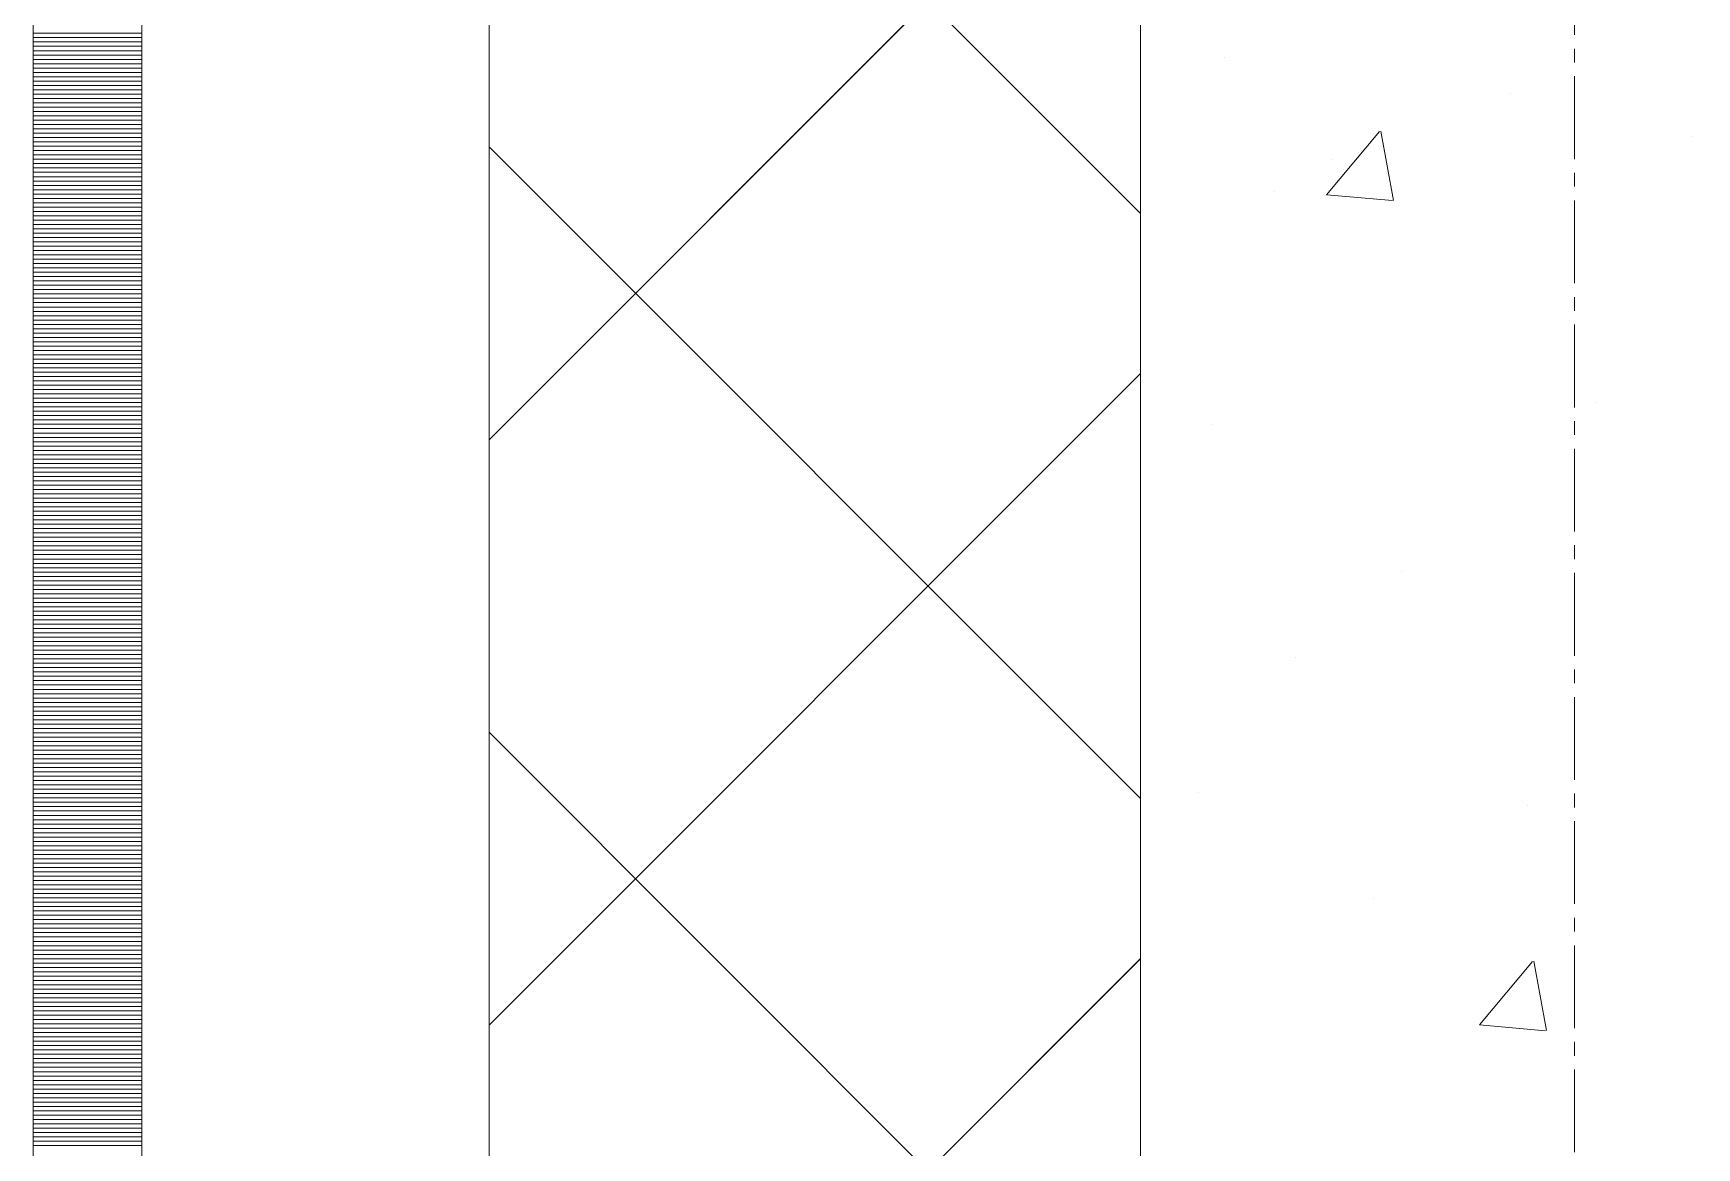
# Model space of a CAD drawing. Header units: millimetres. Extents: x 470010 to 1231400, y -134005 to 421770.
# Drawn here: x 672518.6 to 672901.7, y -27299 to -27042.5 of the extents above; entities that cross this region are included whole.
import ezdxf
from ezdxf.enums import TextEntityAlignment as Align

# ---------------------------------------------------------------- set-up
doc = ezdxf.new("R2010")
doc.units = ezdxf.units.MM
doc.linetypes.add('CENTER2', pattern=[28.575, 19.05, -3.175, 3.175, -3.175])
doc.linetypes.add('DASHED', pattern=[19.05, 12.7, -6.35])
doc.layers.get('Defpoints').update_dxf_attribs({"color": 140})
doc.layers.add('АР_Делит', color=120, linetype='Continuous', lineweight=0, plot=False)
for name, color, linetype, lineweight in [('АР_Стены ПЕНОблок', 52, 'Continuous', 20), ('АР_Тонкая', 254, 'Continuous', 5), ('АР_Утеплитель', 31, 'Continuous', 0), ('АР_Штриховка', 8, 'Continuous', 0)]:
    doc.layers.add(name, color=color, linetype=linetype, lineweight=lineweight)
doc.layers.add('РД_Оси_100', color=7, linetype='Continuous', lineweight=0, true_color=0x525252)
doc.styles.add('style1', font='ARIALN.TTF')

# ---------------------------------------------------------------- blocks, each defined once
blk = doc.blocks.new('СОШ_2200_АР_ОСИ_М100_28.05.24')
at = {"layer": 'АР_Делит', "color": 251, "linetype": 'DASHED', "true_color": 0x636466}
blk.add_lwpolyline([(114955, 135155), (114955, -355), (93595.036, -355), (93595.036, 13855), (94145, 13855), (94145, 68320), (66055, 68320), (66055, 13857.73), (83455, 13857.73), (83455, -355), (45245, -355), (45245, 13145), (44695, 13145), (44695, 26755), (45245, 26755), (45245, 68320), (20455, 68320), (20455, 26755), (27955, 26755), (27955, 13145), (-355, 13145), (-355, 100855)], dxfattribs=at)
at = {"layer": 'РД_Оси_100', "color": 251, "linetype": 'CENTER2', "true_color": 0x636466}
blk.add_line((0, -6155), (0, 139938.679), dxfattribs=at)
blk = doc.blocks.new('A$C9108343f')
at = {"layer": 'АР_Стены ПЕНОблок', "color": 18, "linetype": 'Continuous', "lineweight": 20, "true_color": 0x000000}
blk.add_line((7054.96, 97555), (7054.96, 21355), dxfattribs=at)
at = {"layer": 'АР_Тонкая', "color": 18, "linetype": 'Continuous', "lineweight": 5, "true_color": 0x000000}
for p, q in [((6799.96, 97555), (6799.96, 21355)), ((6824.96, 97555), (6824.96, 21355)), ((6824.96, 21355), (6824.96, 97555)), ((6904.96, 21355), (6904.96, 97555))]:
    blk.add_line(p, q, dxfattribs=at)
at = {"layer": 'АР_Утеплитель', "color": 18, "linetype": 'Continuous', "lineweight": 0, "true_color": 0x000000}
for p, q in [((6904.96, 97555), (6904.96, 21355)), ((7054.96, 21355), (7054.96, 97555))]:
    blk.add_line(p, q, dxfattribs=at)
at = {"layer": 'АР_Штриховка', "color": 18, "linetype": 'Continuous', "lineweight": 0, "true_color": 0x000000}
for p, q in [((7054.96, 73282.31), (6904.96, 73432.31)), ((6904.96, 73230.17), (7054.96, 73380.17)), ((6799.96, 73323.75), (6824.96, 73323.75)), ((6799.96, 73322.75), (6824.96, 73322.75)), ((6799.96, 73321.75), (6824.96, 73321.75)), ((6799.96, 73320.75), (6824.96, 73320.75)), ((6799.96, 73319.75), (6824.96, 73319.75)), ((6799.96, 73318.75), (6824.96, 73318.75)), ((6799.96, 73317.75), (6824.96, 73317.75)), ((7074.42, 73318.2), (7074.42, 73318.2)), ((6799.96, 73316.75), (6824.96, 73316.75)), ((6799.96, 73315.75), (6824.96, 73315.75)), ((6799.96, 73314.75), (6824.96, 73314.75)), ((6799.96, 73313.75), (6824.96, 73313.75)), ((6799.96, 73312.75), (6824.96, 73312.75)), ((6799.96, 73311.75), (6824.96, 73311.75)), ((6799.96, 73310.75), (6824.96, 73310.75)), ((6799.96, 73309.75), (6824.96, 73309.75)), ((6799.96, 73308.75), (6824.96, 73308.75)), ((6799.96, 73307.75), (6824.96, 73307.75)), ((6799.96, 73306.75), (6824.96, 73306.75)), ((7140.15, 73309.98), (7140.15, 73309.98)), ((6799.96, 73305.75), (6824.96, 73305.75)), ((6799.96, 73304.75), (6824.96, 73304.75)), ((6799.96, 73303.75), (6824.96, 73303.75)), ((6799.96, 73302.75), (6824.96, 73302.75)), ((6799.96, 73301.75), (6824.96, 73301.75)), ((6799.96, 73300.75), (6824.96, 73300.75)), ((6799.96, 73299.75), (6824.96, 73299.75)), ((6799.96, 73298.75), (6824.96, 73298.75)), ((7097.83, 73286.57), (7110.08, 73301.17)), ((7113.26, 73285.29), (7110.33, 73301.21)), ((7181.95, 73300), (7181.95, 73300)), ((6799.96, 73297.75), (6824.96, 73297.75)), ((6799.96, 73296.75), (6824.96, 73296.75)), ((6799.96, 73295.75), (6824.96, 73295.75)), ((6799.96, 73294.75), (6824.96, 73294.75)), ((7054.96, 73147.61), (6904.96, 73297.61)), ((6799.96, 73293.75), (6824.96, 73293.75)), ((6799.96, 73292.75), (6824.96, 73292.75)), ((6799.96, 73291.75), (6824.96, 73291.75)), ((7098.92, 73294.61), (7098.92, 73294.61)), ((6799.96, 73290.75), (6824.96, 73290.75)), ((6799.96, 73289.75), (6824.96, 73289.75)), ((6799.96, 73288.75), (6824.96, 73288.75)), ((6799.96, 73287.75), (6824.96, 73287.75)), ((7085.75, 73287.34), (7085.75, 73287.34)), ((6799.96, 73286.75), (6824.96, 73286.75)), ((6799.96, 73285.75), (6824.96, 73285.75)), ((6799.96, 73284.75), (6824.96, 73284.75)), ((6799.96, 73283.75), (6824.96, 73283.75)), ((7097.83, 73286.57), (7113.01, 73285.24)), ((6799.96, 73282.75), (6824.96, 73282.75)), ((6799.96, 73281.75), (6824.96, 73281.75)), ((6799.96, 73280.75), (6824.96, 73280.75)), ((6799.96, 73279.75), (6824.96, 73279.75)), ((6799.96, 73278.75), (6824.96, 73278.75)), ((6799.96, 73277.75), (6824.96, 73277.75)), ((6799.96, 73276.75), (6824.96, 73276.75)), ((6799.96, 73275.75), (6824.96, 73275.75)), ((6799.96, 73274.75), (6824.96, 73274.75)), ((6799.96, 73273.75), (6824.96, 73273.75)), ((6799.96, 73272.75), (6824.96, 73272.75)), ((6799.96, 73271.75), (6824.96, 73271.75)), ((6799.96, 73270.75), (6824.96, 73270.75)), ((6799.96, 73269.75), (6824.96, 73269.75)), ((6799.96, 73268.75), (6824.96, 73268.75)), ((6799.96, 73267.75), (6824.96, 73267.75)), ((6799.96, 73266.75), (6824.96, 73266.75)), ((6799.96, 73265.75), (6824.96, 73265.75)), ((6799.96, 73264.75), (6824.96, 73264.75)), ((6799.96, 73263.75), (6824.96, 73263.75)), ((6799.96, 73262.75), (6824.96, 73262.75)), ((6799.96, 73261.75), (6824.96, 73261.75)), ((6799.96, 73260.75), (6824.96, 73260.75)), ((6799.96, 73259.75), (6824.96, 73259.75)), ((6799.96, 73258.75), (6824.96, 73258.75)), ((6799.96, 73257.75), (6824.96, 73257.75)), ((6799.96, 73256.75), (6824.96, 73256.75)), ((6799.96, 73255.75), (6824.96, 73255.75)), ((6799.96, 73254.75), (6824.96, 73254.75)), ((6799.96, 73253.75), (6824.96, 73253.75)), ((6799.96, 73252.75), (6824.96, 73252.75)), ((6799.96, 73251.75), (6824.96, 73251.75)), ((6799.96, 73250.75), (6824.96, 73250.75)), ((6799.96, 73249.75), (6824.96, 73249.75)), ((6799.96, 73248.75), (6824.96, 73248.75)), ((6799.96, 73247.75), (6824.96, 73247.75)), ((6799.96, 73246.75), (6824.96, 73246.75)), ((6799.96, 73245.75), (6824.96, 73245.75)), ((6904.96, 73095.47), (7054.96, 73245.47)), ((6799.96, 73244.75), (6824.96, 73244.75)), ((6799.96, 73243.75), (6824.96, 73243.75)), ((6799.96, 73242.75), (6824.96, 73242.75)), ((6799.96, 73241.75), (6824.96, 73241.75)), ((6799.96, 73240.75), (6824.96, 73240.75)), ((6799.96, 73239.75), (6824.96, 73239.75)), ((6799.96, 73238.75), (6824.96, 73238.75)), ((6799.96, 73237.75), (6824.96, 73237.75)), ((7159.79, 73238.84), (7159.79, 73238.84)), ((6799.96, 73236.75), (6824.96, 73236.75)), ((6799.96, 73235.75), (6824.96, 73235.75)), ((6799.96, 73234.75), (6824.96, 73234.75)), ((6799.96, 73233.75), (6824.96, 73233.75)), ((7071.34, 73233.65), (7071.34, 73233.65)), ((6799.96, 73232.75), (6824.96, 73232.75)), ((6799.96, 73231.75), (6824.96, 73231.75)), ((6799.96, 73230.75), (6824.96, 73230.75)), ((6799.96, 73229.75), (6824.96, 73229.75)), ((6799.96, 73228.75), (6824.96, 73228.75)), ((6799.96, 73227.75), (6824.96, 73227.75)), ((6799.96, 73226.75), (6824.96, 73226.75)), ((6799.96, 73225.75), (6824.96, 73225.75)), ((6799.96, 73224.75), (6824.96, 73224.75)), ((6799.96, 73223.75), (6824.96, 73223.75)), ((6799.96, 73222.75), (6824.96, 73222.75)), ((6799.96, 73221.75), (6824.96, 73221.75)), ((6799.96, 73220.75), (6824.96, 73220.75)), ((6799.96, 73219.75), (6824.96, 73219.75)), ((6799.96, 73218.75), (6824.96, 73218.75)), ((6799.96, 73217.75), (6824.96, 73217.75)), ((6799.96, 73216.75), (6824.96, 73216.75)), ((6799.96, 73215.75), (6824.96, 73215.75)), ((6799.96, 73214.75), (6824.96, 73214.75)), ((6799.96, 73213.75), (6824.96, 73213.75)), ((6799.96, 73212.75), (6824.96, 73212.75)), ((6799.96, 73211.75), (6824.96, 73211.75)), ((6799.96, 73210.75), (6824.96, 73210.75)), ((6799.96, 73209.75), (6824.96, 73209.75)), ((6799.96, 73208.75), (6824.96, 73208.75)), ((6799.96, 73207.75), (6824.96, 73207.75)), ((6799.96, 73206.75), (6824.96, 73206.75)), ((6799.96, 73205.75), (6824.96, 73205.75)), ((6799.96, 73204.75), (6824.96, 73204.75)), ((6799.96, 73203.75), (6824.96, 73203.75)), ((6799.96, 73202.75), (6824.96, 73202.75)), ((6799.96, 73201.75), (6824.96, 73201.75)), ((6799.96, 73200.75), (6824.96, 73200.75)), ((6799.96, 73199.75), (6824.96, 73199.75)), ((7115.13, 73199.82), (7115.13, 73199.82)), ((6799.96, 73198.75), (6824.96, 73198.75)), ((6799.96, 73197.75), (6824.96, 73197.75)), ((6799.96, 73196.75), (6824.96, 73196.75)), ((6799.96, 73195.75), (6824.96, 73195.75)), ((6799.96, 73194.75), (6824.96, 73194.75)), ((6799.96, 73193.75), (6824.96, 73193.75)), ((6799.96, 73192.75), (6824.96, 73192.75)), ((6799.96, 73191.75), (6824.96, 73191.75)), ((6799.96, 73190.75), (6824.96, 73190.75)), ((6799.96, 73189.75), (6824.96, 73189.75)), ((6799.96, 73188.75), (6824.96, 73188.75)), ((6799.96, 73187.75), (6824.96, 73187.75)), ((6799.96, 73186.75), (6824.96, 73186.75)), ((6799.96, 73185.75), (6824.96, 73185.75)), ((6799.96, 73184.75), (6824.96, 73184.75)), ((6799.96, 73183.75), (6824.96, 73183.75)), ((6799.96, 73182.75), (6824.96, 73182.75)), ((6799.96, 73181.75), (6824.96, 73181.75)), ((6799.96, 73180.75), (6824.96, 73180.75)), ((6799.96, 73179.75), (6824.96, 73179.75)), ((7090.69, 73180.19), (7090.69, 73180.19)), ((6799.96, 73178.75), (6824.96, 73178.75)), ((6799.96, 73177.75), (6824.96, 73177.75)), ((6799.96, 73176.75), (6824.96, 73176.75)), ((6799.96, 73175.75), (6824.96, 73175.75)), ((6799.96, 73174.75), (6824.96, 73174.75)), ((6799.96, 73173.75), (6824.96, 73173.75)), ((6799.96, 73172.75), (6824.96, 73172.75)), ((6799.96, 73171.75), (6824.96, 73171.75)), ((6799.96, 73170.75), (6824.96, 73170.75)), ((6799.96, 73169.75), (6824.96, 73169.75)), ((6799.96, 73168.75), (6824.96, 73168.75)), ((6799.96, 73167.75), (6824.96, 73167.75)), ((6799.96, 73166.75), (6824.96, 73166.75)), ((6799.96, 73165.75), (6824.96, 73165.75)), ((6799.96, 73164.75), (6824.96, 73164.75)), ((6799.96, 73163.75), (6824.96, 73163.75)), ((6799.96, 73162.75), (6824.96, 73162.75)), ((6799.96, 73161.75), (6824.96, 73161.75)), ((6799.96, 73160.75), (6824.96, 73160.75)), ((7054.96, 73012.9), (6904.96, 73162.9)), ((6799.96, 73159.75), (6824.96, 73159.75)), ((6799.96, 73158.75), (6824.96, 73158.75)), ((6799.96, 73157.75), (6824.96, 73157.75)), ((6799.96, 73156.75), (6824.96, 73156.75)), ((6799.96, 73155.75), (6824.96, 73155.75)), ((6799.96, 73154.75), (6824.96, 73154.75)), ((6799.96, 73153.75), (6824.96, 73153.75)), ((6799.96, 73152.75), (6824.96, 73152.75)), ((6799.96, 73151.75), (6824.96, 73151.75)), ((6799.96, 73150.75), (6824.96, 73150.75)), ((6799.96, 73149.75), (6824.96, 73149.75)), ((7068.25, 73149.09), (7068.25, 73149.09)), ((6799.96, 73148.75), (6824.96, 73148.75)), ((6799.96, 73147.75), (6824.96, 73147.75)), ((6799.96, 73146.75), (6824.96, 73146.75)), ((6799.96, 73145.75), (6824.96, 73145.75)), ((7144.24, 73146.07), (7144.24, 73146.07)), ((6799.96, 73144.75), (6824.96, 73144.75)), ((6799.96, 73143.75), (6824.96, 73143.75)), ((6799.96, 73142.75), (6824.96, 73142.75)), ((6799.96, 73141.75), (6824.96, 73141.75)), ((6799.96, 73140.75), (6824.96, 73140.75)), ((6799.96, 73139.75), (6824.96, 73139.75)), ((6799.96, 73138.75), (6824.96, 73138.75)), ((6799.96, 73137.75), (6824.96, 73137.75)), ((6799.96, 73136.75), (6824.96, 73136.75)), ((6799.96, 73135.75), (6824.96, 73135.75)), ((6799.96, 73134.75), (6824.96, 73134.75)), ((6799.96, 73133.75), (6824.96, 73133.75)), ((6799.96, 73132.75), (6824.96, 73132.75)), ((6799.96, 73131.75), (6824.96, 73131.75)), ((6799.96, 73130.75), (6824.96, 73130.75)), ((6799.96, 73129.75), (6824.96, 73129.75)), ((6799.96, 73128.75), (6824.96, 73128.75)), ((6799.96, 73127.75), (6824.96, 73127.75)), ((6799.96, 73126.75), (6824.96, 73126.75)), ((6799.96, 73125.75), (6824.96, 73125.75)), ((6799.96, 73124.75), (6824.96, 73124.75)), ((6799.96, 73123.75), (6824.96, 73123.75)), ((6799.96, 73122.75), (6824.96, 73122.75)), ((7108.66, 73124.53), (7108.66, 73124.53)), ((6799.96, 73121.75), (6824.96, 73121.75)), ((6799.96, 73120.75), (6824.96, 73120.75)), ((6799.96, 73119.75), (6824.96, 73119.75)), ((6799.96, 73118.75), (6824.96, 73118.75)), ((6799.96, 73117.75), (6824.96, 73117.75)), ((6799.96, 73116.75), (6824.96, 73116.75)), ((6799.96, 73115.75), (6824.96, 73115.75)), ((6799.96, 73114.75), (6824.96, 73114.75)), ((6799.96, 73113.75), (6824.96, 73113.75)), ((6799.96, 73112.75), (6824.96, 73112.75)), ((6799.96, 73111.75), (6824.96, 73111.75)), ((6799.96, 73110.75), (6824.96, 73110.75)), ((6799.96, 73109.75), (6824.96, 73109.75)), ((6799.96, 73108.75), (6824.96, 73108.75)), ((6799.96, 73107.75), (6824.96, 73107.75)), ((6904.96, 72960.76), (7054.96, 73110.76)), ((7133.07, 73095.52), (7145.32, 73110.11)), ((7148.51, 73094.23), (7145.57, 73110.15)), ((6799.96, 73106.75), (6824.96, 73106.75)), ((6799.96, 73105.75), (6824.96, 73105.75)), ((6799.96, 73104.75), (6824.96, 73104.75)), ((6799.96, 73103.75), (6824.96, 73103.75)), ((6799.96, 73102.75), (6824.96, 73102.75)), ((6799.96, 73101.75), (6824.96, 73101.75)), ((6799.96, 73100.75), (6824.96, 73100.75)), ((6799.96, 73099.75), (6824.96, 73099.75)), ((6799.96, 73098.75), (6824.96, 73098.75)), ((6799.96, 73097.75), (6824.96, 73097.75)), ((6799.96, 73096.75), (6824.96, 73096.75)), ((6799.96, 73095.75), (6824.96, 73095.75)), ((7133.07, 73095.51), (7148.26, 73094.18)), ((6799.96, 73094.75), (6824.96, 73094.75)), ((6799.96, 73093.75), (6824.96, 73093.75)), ((6799.96, 73092.75), (6824.96, 73092.75)), ((6799.96, 73091.75), (6824.96, 73091.75)), ((6799.96, 73090.75), (6824.96, 73090.75)), ((6799.96, 73089.75), (6824.96, 73089.75)), ((6799.96, 73088.75), (6824.96, 73088.75)), ((6799.96, 73087.75), (6824.96, 73087.75)), ((6799.96, 73086.75), (6824.96, 73086.75)), ((6799.96, 73085.75), (6824.96, 73085.75)), ((6799.96, 73084.75), (6824.96, 73084.75)), ((6799.96, 73083.75), (6824.96, 73083.75)), ((6799.96, 73082.75), (6824.96, 73082.75)), ((6799.96, 73081.75), (6824.96, 73081.75)), ((6799.96, 73080.75), (6824.96, 73080.75)), ((6799.96, 73079.75), (6824.96, 73079.75)), ((6799.96, 73078.75), (6824.96, 73078.75)), ((6799.96, 73077.75), (6824.96, 73077.75)), ((6799.96, 73076.75), (6824.96, 73076.75)), ((6799.96, 73075.75), (6824.96, 73075.75)), ((6799.96, 73074.75), (6824.96, 73074.75)), ((6799.96, 73073.75), (6824.96, 73073.75)), ((6799.96, 73072.75), (6824.96, 73072.75)), ((6799.96, 73071.75), (6824.96, 73071.75)), ((6799.96, 73070.75), (6824.96, 73070.75)), ((6799.96, 73069.75), (6824.96, 73069.75)), ((6799.96, 73068.75), (6824.96, 73068.75)), ((6799.96, 73067.75), (6824.96, 73067.75))]:
    blk.add_line(p, q, dxfattribs=at)
at = {"layer": 'РД_Оси_100'}
blk.add_blockref('СОШ_2200_АР_ОСИ_М100_28.05.24', (7154.96, 6755), dxfattribs=at)
at = {"layer": 'Defpoints', "color": 18, "true_color": 0x000000, "style": 'style1'}
for p in [(143949.34, 316089.12), (143974.98, 281639.5), (143890.4, 273244.71), (143839.99, 264276.81), (143967.75, 254892.38), (12251.96, 104178.14), (12382.58, 96023.14)]:
    blk.add_attdef('АР-ПОМЕЩЕНИЕ:НАИМЕНОВАНИЕ', text='', height=100, dxfattribs=at).set_placement(p, align=Align.MIDDLE)
at = {"layer": 'Defpoints', "color": 18, "true_color": 0x000000, "style": 'style1', "flags": 8}
for p in [(143951.3, 279099.09), (143848.34, 269251.11), (143875.33, 260094.25), (144049.74, 250824.7), (163419.28, 238153.36), (155897.46, 237965.97), (183037.2, 237965.97), (143342.94, 237876.19)]:
    blk.add_attdef('АР-ПОМЕЩЕНИЕ:НАИМЕНОВАНИЕ', text='', height=100, dxfattribs=at).set_placement(p, align=Align.MIDDLE)

msp = doc.modelspace()

# ---------------------------------------------------------------- linework, layer by layer
at = {"layer": 'АР_Стены ПЕНОблок', "color": 18, "linetype": 'Continuous', "lineweight": 20, "true_color": 0x000000}
msp.add_line((672773.57, -2811.242), (672773.57, -79011.242), dxfattribs=at)
at = {"layer": 'АР_Тонкая', "color": 18, "linetype": 'Continuous', "lineweight": 5, "true_color": 0x000000}
for p, q in [((672518.57, -2811.242), (672518.57, -79011.242)), ((672543.57, -2811.242), (672543.57, -79011.242)), ((672543.57, -79011.242), (672543.57, -2811.242)), ((672623.57, -79011.242), (672623.57, -2811.242))]:
    msp.add_line(p, q, dxfattribs=at)
at = {"layer": 'АР_Утеплитель', "color": 18, "linetype": 'Continuous', "lineweight": 0, "true_color": 0x000000}
for p, q in [((672623.57, -2811.242), (672623.57, -79011.242)), ((672773.57, -79011.242), (672773.57, -2811.242))]:
    msp.add_line(p, q, dxfattribs=at)
at = {"layer": 'АР_Штриховка', "color": 18, "linetype": 'Continuous', "lineweight": 0, "true_color": 0x000000}
for p, q in [((672773.57, -27083.933), (672623.57, -26933.933)), ((672623.57, -27136.07), (672773.57, -26986.07)), ((672518.57, -27043.492), (672543.57, -27043.492)), ((672518.57, -27044.492), (672543.57, -27044.492)), ((672518.57, -27045.492), (672543.57, -27045.492)), ((672518.57, -27046.492), (672543.57, -27046.492)), ((672518.57, -27047.492), (672543.57, -27047.492)), ((672518.57, -27048.492), (672543.57, -27048.492)), ((672518.57, -27049.492), (672543.57, -27049.492)), ((672518.57, -27050.492), (672543.57, -27050.492)), ((672518.57, -27051.492), (672543.57, -27051.492)), ((672518.57, -27052.492), (672543.57, -27052.492)), ((672518.57, -27053.492), (672543.57, -27053.492)), ((672518.57, -27054.492), (672543.57, -27054.492)), ((672518.57, -27055.492), (672543.57, -27055.492)), ((672518.57, -27056.492), (672543.57, -27056.492)), ((672518.57, -27057.492), (672543.57, -27057.492)), ((672518.57, -27058.492), (672543.57, -27058.492)), ((672518.57, -27059.492), (672543.57, -27059.492)), ((672518.57, -27060.492), (672543.57, -27060.492)), ((672518.57, -27061.492), (672543.57, -27061.492)), ((672518.57, -27062.492), (672543.57, -27062.492)), ((672518.57, -27063.492), (672543.57, -27063.492)), ((672518.57, -27064.492), (672543.57, -27064.492)), ((672518.57, -27065.492), (672543.57, -27065.492)), ((672816.443, -27079.669), (672828.688, -27065.076)), ((672831.875, -27080.955), (672828.938, -27065.034)), ((672518.57, -27066.492), (672543.57, -27066.492)), ((672518.57, -27067.492), (672543.57, -27067.492)), ((672518.57, -27068.492), (672543.57, -27068.492)), ((672518.57, -27069.492), (672543.57, -27069.492)), ((672773.57, -27218.637), (672623.57, -27068.637)), ((672518.57, -27070.492), (672543.57, -27070.492)), ((672518.57, -27071.492), (672543.57, -27071.492)), ((672518.57, -27072.492), (672543.57, -27072.492)), ((672518.57, -27073.492), (672543.57, -27073.492)), ((672518.57, -27074.492), (672543.57, -27074.492)), ((672518.57, -27075.492), (672543.57, -27075.492)), ((672518.57, -27076.492), (672543.57, -27076.492)), ((672518.57, -27077.492), (672543.57, -27077.492)), ((672518.57, -27078.492), (672543.57, -27078.492)), ((672518.57, -27079.492), (672543.57, -27079.492)), ((672518.57, -27080.492), (672543.57, -27080.492)), ((672518.57, -27081.492), (672543.57, -27081.492)), ((672816.443, -27079.673), (672831.625, -27081.001)), ((672518.57, -27082.492), (672543.57, -27082.492)), ((672518.57, -27083.492), (672543.57, -27083.492)), ((672518.57, -27084.492), (672543.57, -27084.492)), ((672518.57, -27085.492), (672543.57, -27085.492)), ((672518.57, -27086.492), (672543.57, -27086.492)), ((672518.57, -27087.492), (672543.57, -27087.492)), ((672518.57, -27088.492), (672543.57, -27088.492)), ((672518.57, -27089.492), (672543.57, -27089.492)), ((672518.57, -27090.492), (672543.57, -27090.492)), ((672518.57, -27091.492), (672543.57, -27091.492)), ((672518.57, -27092.492), (672543.57, -27092.492)), ((672518.57, -27093.492), (672543.57, -27093.492)), ((672518.57, -27094.492), (672543.57, -27094.492)), ((672518.57, -27095.492), (672543.57, -27095.492)), ((672518.57, -27096.492), (672543.57, -27096.492)), ((672518.57, -27097.492), (672543.57, -27097.492)), ((672518.57, -27098.492), (672543.57, -27098.492)), ((672518.57, -27099.492), (672543.57, -27099.492)), ((672518.57, -27100.492), (672543.57, -27100.492)), ((672518.57, -27101.492), (672543.57, -27101.492)), ((672518.57, -27102.492), (672543.57, -27102.492)), ((672518.57, -27103.492), (672543.57, -27103.492)), ((672518.57, -27104.492), (672543.57, -27104.492)), ((672518.57, -27105.492), (672543.57, -27105.492)), ((672518.57, -27106.492), (672543.57, -27106.492)), ((672518.57, -27107.492), (672543.57, -27107.492)), ((672518.57, -27108.492), (672543.57, -27108.492)), ((672518.57, -27109.492), (672543.57, -27109.492)), ((672518.57, -27110.492), (672543.57, -27110.492)), ((672518.57, -27111.492), (672543.57, -27111.492)), ((672518.57, -27112.492), (672543.57, -27112.492)), ((672518.57, -27113.492), (672543.57, -27113.492)), ((672518.57, -27114.492), (672543.57, -27114.492)), ((672518.57, -27115.492), (672543.57, -27115.492)), ((672518.57, -27116.492), (672543.57, -27116.492)), ((672518.57, -27117.492), (672543.57, -27117.492)), ((672518.57, -27118.492), (672543.57, -27118.492)), ((672518.57, -27119.492), (672543.57, -27119.492)), ((672518.57, -27120.492), (672543.57, -27120.492)), ((672518.57, -27121.492), (672543.57, -27121.492)), ((672518.57, -27122.492), (672543.57, -27122.492)), ((672518.57, -27123.492), (672543.57, -27123.492)), ((672623.57, -27270.774), (672773.57, -27120.774)), ((672518.57, -27124.492), (672543.57, -27124.492)), ((672518.57, -27125.492), (672543.57, -27125.492)), ((672518.57, -27126.492), (672543.57, -27126.492)), ((672518.57, -27127.492), (672543.57, -27127.492)), ((672518.57, -27128.492), (672543.57, -27128.492)), ((672518.57, -27129.492), (672543.57, -27129.492)), ((672518.57, -27130.492), (672543.57, -27130.492)), ((672518.57, -27131.492), (672543.57, -27131.492)), ((672518.57, -27132.492), (672543.57, -27132.492)), ((672518.57, -27133.492), (672543.57, -27133.492)), ((672518.57, -27134.492), (672543.57, -27134.492)), ((672518.57, -27135.492), (672543.57, -27135.492)), ((672518.57, -27136.492), (672543.57, -27136.492)), ((672518.57, -27137.492), (672543.57, -27137.492)), ((672518.57, -27138.492), (672543.57, -27138.492)), ((672518.57, -27139.492), (672543.57, -27139.492)), ((672518.57, -27140.492), (672543.57, -27140.492)), ((672518.57, -27141.492), (672543.57, -27141.492)), ((672518.57, -27142.492), (672543.57, -27142.492)), ((672518.57, -27143.492), (672543.57, -27143.492)), ((672518.57, -27144.492), (672543.57, -27144.492)), ((672518.57, -27145.492), (672543.57, -27145.492)), ((672518.57, -27146.492), (672543.57, -27146.492)), ((672518.57, -27147.492), (672543.57, -27147.492)), ((672518.57, -27148.492), (672543.57, -27148.492)), ((672518.57, -27149.492), (672543.57, -27149.492)), ((672518.57, -27150.492), (672543.57, -27150.492)), ((672518.57, -27151.492), (672543.57, -27151.492)), ((672518.57, -27152.492), (672543.57, -27152.492)), ((672518.57, -27153.492), (672543.57, -27153.492)), ((672518.57, -27154.492), (672543.57, -27154.492)), ((672518.57, -27155.492), (672543.57, -27155.492)), ((672518.57, -27156.492), (672543.57, -27156.492)), ((672518.57, -27157.492), (672543.57, -27157.492)), ((672518.57, -27158.492), (672543.57, -27158.492)), ((672518.57, -27159.492), (672543.57, -27159.492)), ((672518.57, -27160.492), (672543.57, -27160.492)), ((672518.57, -27161.492), (672543.57, -27161.492)), ((672518.57, -27162.492), (672543.57, -27162.492)), ((672518.57, -27163.492), (672543.57, -27163.492)), ((672518.57, -27164.492), (672543.57, -27164.492)), ((672518.57, -27165.492), (672543.57, -27165.492)), ((672518.57, -27166.492), (672543.57, -27166.492)), ((672518.57, -27167.492), (672543.57, -27167.492)), ((672518.57, -27168.492), (672543.57, -27168.492)), ((672518.57, -27169.492), (672543.57, -27169.492)), ((672518.57, -27170.492), (672543.57, -27170.492)), ((672518.57, -27171.492), (672543.57, -27171.492)), ((672518.57, -27172.492), (672543.57, -27172.492)), ((672518.57, -27173.492), (672543.57, -27173.492)), ((672518.57, -27174.492), (672543.57, -27174.492)), ((672518.57, -27175.492), (672543.57, -27175.492)), ((672518.57, -27176.492), (672543.57, -27176.492)), ((672518.57, -27177.492), (672543.57, -27177.492)), ((672518.57, -27178.492), (672543.57, -27178.492)), ((672518.57, -27179.492), (672543.57, -27179.492)), ((672518.57, -27180.492), (672543.57, -27180.492)), ((672518.57, -27181.492), (672543.57, -27181.492)), ((672518.57, -27182.492), (672543.57, -27182.492)), ((672518.57, -27183.492), (672543.57, -27183.492)), ((672518.57, -27184.492), (672543.57, -27184.492)), ((672518.57, -27185.492), (672543.57, -27185.492)), ((672518.57, -27186.492), (672543.57, -27186.492)), ((672518.57, -27187.492), (672543.57, -27187.492)), ((672518.57, -27188.492), (672543.57, -27188.492)), ((672518.57, -27189.492), (672543.57, -27189.492)), ((672518.57, -27190.492), (672543.57, -27190.492)), ((672518.57, -27191.492), (672543.57, -27191.492)), ((672518.57, -27192.492), (672543.57, -27192.492)), ((672518.57, -27193.492), (672543.57, -27193.492)), ((672518.57, -27194.492), (672543.57, -27194.492)), ((672518.57, -27195.492), (672543.57, -27195.492)), ((672518.57, -27196.492), (672543.57, -27196.492)), ((672518.57, -27197.492), (672543.57, -27197.492)), ((672518.57, -27198.492), (672543.57, -27198.492)), ((672518.57, -27199.492), (672543.57, -27199.492)), ((672518.57, -27200.492), (672543.57, -27200.492)), ((672518.57, -27201.492), (672543.57, -27201.492)), ((672518.57, -27202.492), (672543.57, -27202.492)), ((672518.57, -27203.492), (672543.57, -27203.492)), ((672773.57, -27353.341), (672623.57, -27203.341)), ((672518.57, -27204.492), (672543.57, -27204.492)), ((672518.57, -27205.492), (672543.57, -27205.492)), ((672518.57, -27206.492), (672543.57, -27206.492)), ((672518.57, -27207.492), (672543.57, -27207.492)), ((672518.57, -27208.492), (672543.57, -27208.492)), ((672518.57, -27209.492), (672543.57, -27209.492)), ((672518.57, -27210.492), (672543.57, -27210.492)), ((672518.57, -27211.492), (672543.57, -27211.492)), ((672518.57, -27212.492), (672543.57, -27212.492)), ((672518.57, -27213.492), (672543.57, -27213.492)), ((672518.57, -27214.492), (672543.57, -27214.492)), ((672518.57, -27215.492), (672543.57, -27215.492)), ((672518.57, -27216.492), (672543.57, -27216.492)), ((672518.57, -27217.492), (672543.57, -27217.492)), ((672518.57, -27218.492), (672543.57, -27218.492)), ((672518.57, -27219.492), (672543.57, -27219.492)), ((672518.57, -27220.492), (672543.57, -27220.492)), ((672518.57, -27221.492), (672543.57, -27221.492)), ((672518.57, -27222.492), (672543.57, -27222.492)), ((672518.57, -27223.492), (672543.57, -27223.492)), ((672518.57, -27224.492), (672543.57, -27224.492)), ((672518.57, -27225.492), (672543.57, -27225.492)), ((672518.57, -27226.492), (672543.57, -27226.492)), ((672518.57, -27227.492), (672543.57, -27227.492)), ((672518.57, -27228.492), (672543.57, -27228.492)), ((672518.57, -27229.492), (672543.57, -27229.492)), ((672518.57, -27230.492), (672543.57, -27230.492)), ((672518.57, -27231.492), (672543.57, -27231.492)), ((672518.57, -27232.492), (672543.57, -27232.492)), ((672518.57, -27233.492), (672543.57, -27233.492)), ((672518.57, -27234.492), (672543.57, -27234.492)), ((672518.57, -27235.492), (672543.57, -27235.492)), ((672518.57, -27236.492), (672543.57, -27236.492)), ((672518.57, -27237.492), (672543.57, -27237.492)), ((672518.57, -27238.492), (672543.57, -27238.492)), ((672518.57, -27239.492), (672543.57, -27239.492)), ((672518.57, -27240.492), (672543.57, -27240.492)), ((672518.57, -27241.492), (672543.57, -27241.492)), ((672518.57, -27242.492), (672543.57, -27242.492)), ((672518.57, -27243.492), (672543.57, -27243.492)), ((672518.57, -27244.492), (672543.57, -27244.492)), ((672518.57, -27245.492), (672543.57, -27245.492)), ((672518.57, -27246.492), (672543.57, -27246.492)), ((672518.57, -27247.492), (672543.57, -27247.492)), ((672518.57, -27248.492), (672543.57, -27248.492)), ((672518.57, -27249.492), (672543.57, -27249.492)), ((672518.57, -27250.492), (672543.57, -27250.492)), ((672518.57, -27251.492), (672543.57, -27251.492)), ((672518.57, -27252.492), (672543.57, -27252.492)), ((672518.57, -27253.492), (672543.57, -27253.492)), ((672518.57, -27254.492), (672543.57, -27254.492)), ((672518.57, -27255.492), (672543.57, -27255.492)), ((672518.57, -27256.492), (672543.57, -27256.492)), ((672518.57, -27257.492), (672543.57, -27257.492)), ((672623.57, -27405.478), (672773.57, -27255.478)), ((672851.686, -27270.726), (672863.932, -27256.132)), ((672867.118, -27272.012), (672864.181, -27256.091)), ((672518.57, -27258.492), (672543.57, -27258.492)), ((672518.57, -27259.492), (672543.57, -27259.492)), ((672518.57, -27260.492), (672543.57, -27260.492)), ((672518.57, -27261.492), (672543.57, -27261.492)), ((672518.57, -27262.492), (672543.57, -27262.492)), ((672518.57, -27263.492), (672543.57, -27263.492)), ((672518.57, -27264.492), (672543.57, -27264.492)), ((672518.57, -27265.492), (672543.57, -27265.492)), ((672518.57, -27266.492), (672543.57, -27266.492)), ((672518.57, -27267.492), (672543.57, -27267.492)), ((672518.57, -27268.492), (672543.57, -27268.492)), ((672518.57, -27269.492), (672543.57, -27269.492)), ((672518.57, -27270.492), (672543.57, -27270.492)), ((672518.57, -27271.492), (672543.57, -27271.492)), ((672518.57, -27272.492), (672543.57, -27272.492)), ((672851.686, -27270.73), (672866.868, -27272.058)), ((672518.57, -27273.492), (672543.57, -27273.492)), ((672518.57, -27274.492), (672543.57, -27274.492)), ((672518.57, -27275.492), (672543.57, -27275.492)), ((672518.57, -27276.492), (672543.57, -27276.492)), ((672518.57, -27277.492), (672543.57, -27277.492)), ((672518.57, -27278.492), (672543.57, -27278.492)), ((672518.57, -27279.492), (672543.57, -27279.492)), ((672518.57, -27280.492), (672543.57, -27280.492)), ((672518.57, -27281.492), (672543.57, -27281.492)), ((672518.57, -27282.492), (672543.57, -27282.492)), ((672518.57, -27283.492), (672543.57, -27283.492)), ((672518.57, -27284.492), (672543.57, -27284.492)), ((672518.57, -27285.492), (672543.57, -27285.492)), ((672518.57, -27286.492), (672543.57, -27286.492)), ((672518.57, -27287.492), (672543.57, -27287.492)), ((672518.57, -27288.492), (672543.57, -27288.492)), ((672518.57, -27289.492), (672543.57, -27289.492)), ((672518.57, -27290.492), (672543.57, -27290.492)), ((672518.57, -27291.492), (672543.57, -27291.492)), ((672518.57, -27292.492), (672543.57, -27292.492)), ((672518.57, -27293.492), (672543.57, -27293.492)), ((672518.57, -27294.492), (672543.57, -27294.492)), ((672518.57, -27295.492), (672543.57, -27295.492)), ((672518.57, -27296.492), (672543.57, -27296.492)), ((672518.57, -27297.492), (672543.57, -27297.492)), ((672518.57, -27298.492), (672543.57, -27298.492))]:
    msp.add_line(p, q, dxfattribs=at)

# ---------------------------------------------------------------- block references
msp.add_blockref('A$C9108343f', (665718.612, -100366.242))
at = {"layer": 'РД_Оси_100'}
msp.add_blockref('СОШ_2200_АР_ОСИ_М100_28.05.24', (672873.57, -93611.242), dxfattribs=at)

doc.saveas('drawing.dxf')
